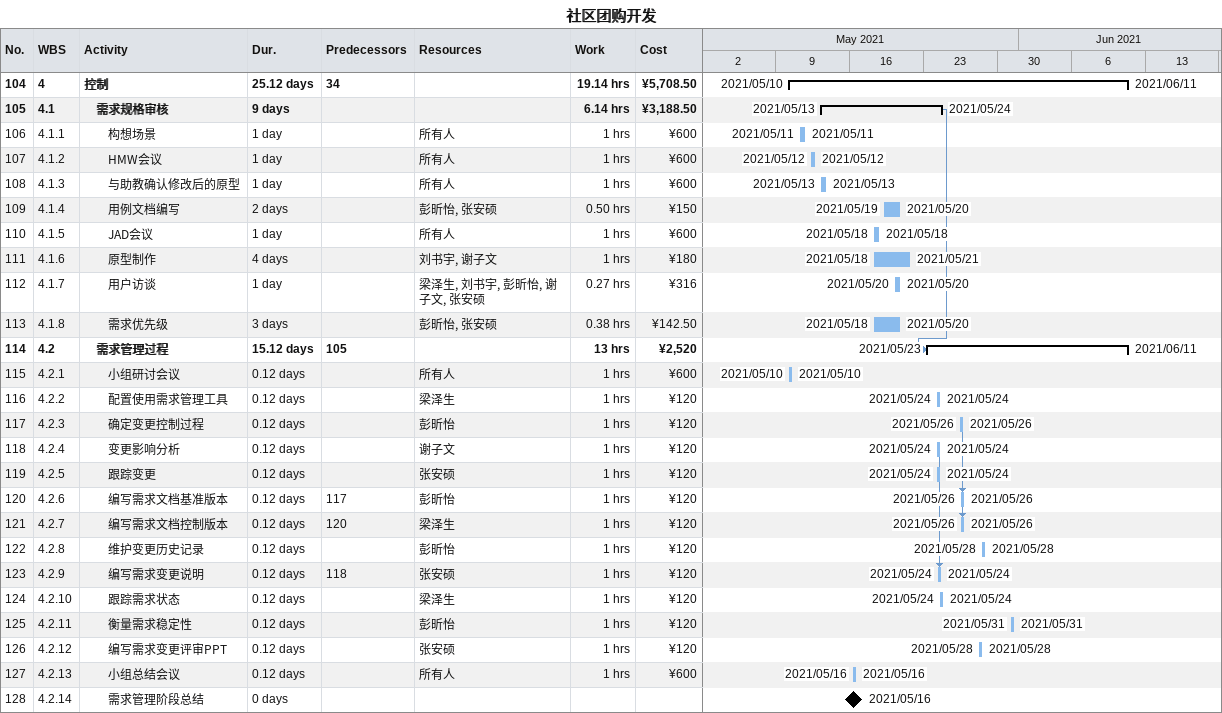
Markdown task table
社区团购开发

| ID | WBS | Task | Duration | Start | Finish | Predecessors | Resources | Work (h) | Cost (¥) |
|---|---|---|---|---|---|---|---|---|---|
| 104 | 4 | **控制** | 25.12d | 2021-05-10 | 2021-06-11 | 34 |  | 19.14 | 5708.50 |
| 105 | 4.1 | **需求规格审核** | 9d | 2021-05-13 | 2021-05-24 |  |  | 6.14 | 3188.50 |
| 106 | 4.1.1 | 构想场景 | 1d | 2021-05-11 | 2021-05-11 |  | 所有人 | 1 | 600 |
| 107 | 4.1.2 | HMW会议 | 1d | 2021-05-12 | 2021-05-12 |  | 所有人 | 1 | 600 |
| 108 | 4.1.3 | 与助教确认修改后的原型 | 1d | 2021-05-13 | 2021-05-13 |  | 所有人 | 1 | 600 |
| 109 | 4.1.4 | 用例文档编写 | 2d | 2021-05-19 | 2021-05-20 |  | 彭昕怡, 张安硕 | 0.50 | 150 |
| 110 | 4.1.5 | JAD会议 | 1d | 2021-05-18 | 2021-05-18 |  | 所有人 | 1 | 600 |
| 111 | 4.1.6 | 原型制作 | 4d | 2021-05-18 | 2021-05-21 |  | 刘书宇, 谢子文 | 1 | 180 |
| 112 | 4.1.7 | 用户访谈 | 1d | 2021-05-20 | 2021-05-20 |  | 梁泽生, 刘书宇, 彭昕怡, 谢子文, 张安硕 | 0.27 | 316 |
| 113 | 4.1.8 | 需求优先级 | 3d | 2021-05-18 | 2021-05-20 |  | 彭昕怡, 张安硕 | 0.38 | 142.50 |
| 114 | 4.2 | **需求管理过程** | 15.12d | 2021-05-23 | 2021-06-11 | 105 |  | 13 | 2520 |
| 115 | 4.2.1 | 小组研讨会议 | 0.12d | 2021-05-10 | 2021-05-10 |  | 所有人 | 1 | 600 |
| 116 | 4.2.2 | 配置使用需求管理工具 | 0.12d | 2021-05-24 | 2021-05-24 |  | 梁泽生 | 1 | 120 |
| 117 | 4.2.3 | 确定变更控制过程 | 0.12d | 2021-05-26 | 2021-05-26 |  | 彭昕怡 | 1 | 120 |
| 118 | 4.2.4 | 变更影响分析 | 0.12d | 2021-05-24 | 2021-05-24 |  | 谢子文 | 1 | 120 |
| 119 | 4.2.5 | 跟踪变更 | 0.12d | 2021-05-24 | 2021-05-24 |  | 张安硕 | 1 | 120 |
| 120 | 4.2.6 | 编写需求文档基准版本 | 0.12d | 2021-05-26 | 2021-05-26 | 117 | 彭昕怡 | 1 | 120 |
| 121 | 4.2.7 | 编写需求文档控制版本 | 0.12d | 2021-05-26 | 2021-05-26 | 120 | 梁泽生 | 1 | 120 |
| 122 | 4.2.8 | 维护变更历史记录 | 0.12d | 2021-05-28 | 2021-05-28 |  | 彭昕怡 | 1 | 120 |
| 123 | 4.2.9 | 编写需求变更说明 | 0.12d | 2021-05-24 | 2021-05-24 | 118 | 张安硕 | 1 | 120 |
| 124 | 4.2.10 | 跟踪需求状态 | 0.12d | 2021-05-24 | 2021-05-24 |  | 梁泽生 | 1 | 120 |
| 125 | 4.2.11 | 衡量需求稳定性 | 0.12d | 2021-05-31 | 2021-05-31 |  | 彭昕怡 | 1 | 120 |
| 126 | 4.2.12 | 编写需求变更评审PPT | 0.12d | 2021-05-28 | 2021-05-28 |  | 张安硕 | 1 | 120 |
| 127 | 4.2.13 | 小组总结会议 | 0.12d | 2021-05-16 | 2021-05-16 |  | 所有人 | 1 | 600 |
| 128 | 4.2.14 | 需求管理阶段总结 | 0d | 2021-05-16 | 2021-05-16 |  |  |  |  |
